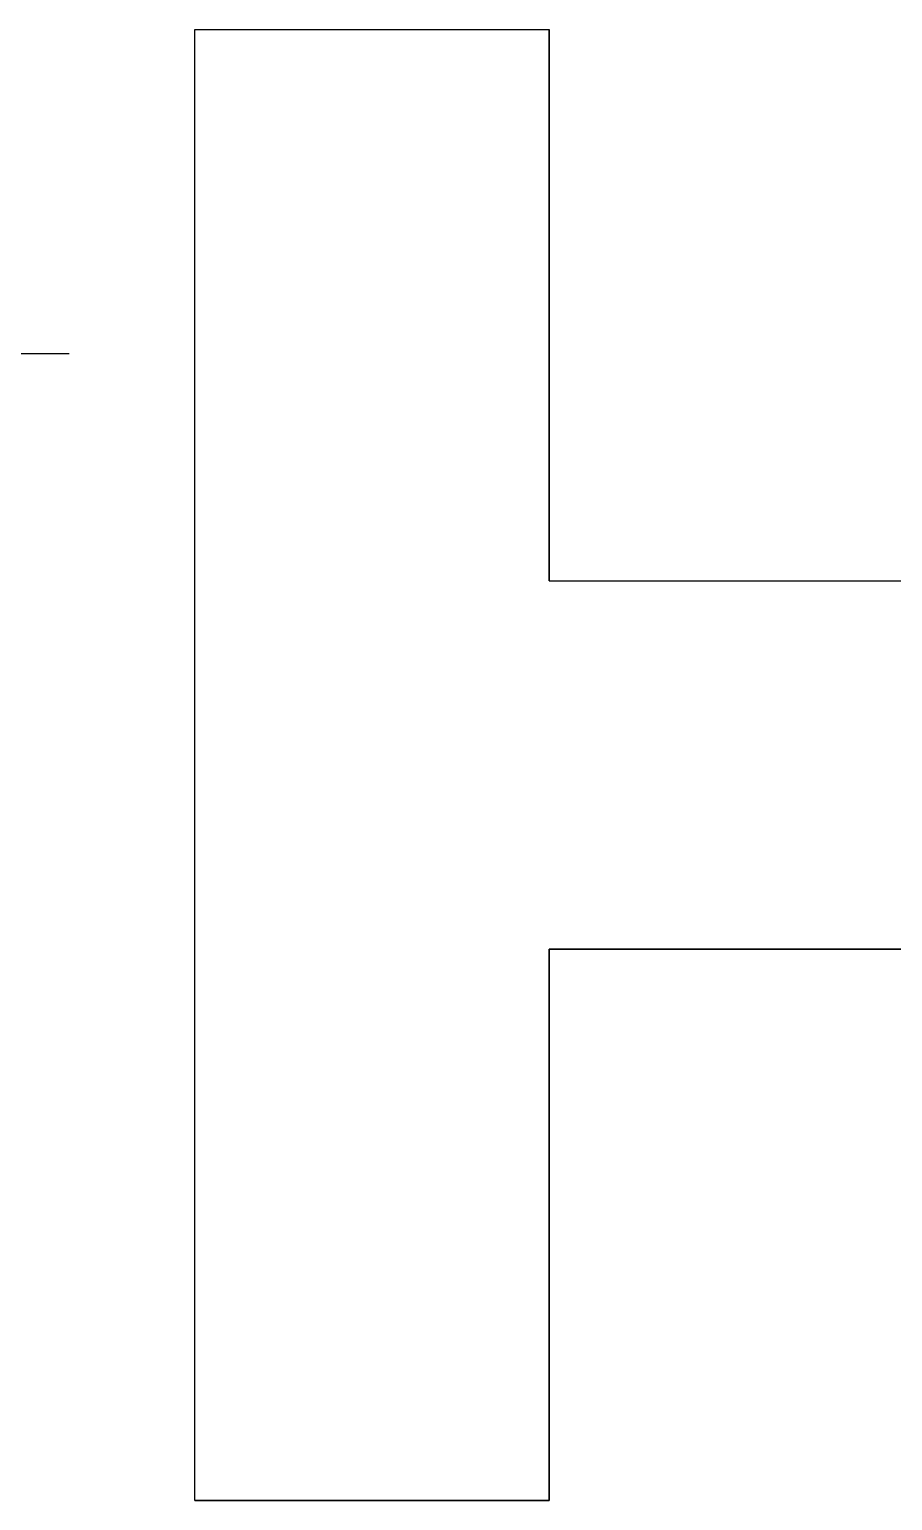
# Model space of a CAD drawing. Extents: x -69.4 to 29.6, y -21.9 to 37.7.
# Drawn here: x -52.102 to -50.255, y 18.758 to 21.908 of the extents above; entities that cross this region are included whole.
import ezdxf

# ---------------------------------------------------------------- set-up
doc = ezdxf.new("R2010")
doc.units = 0
doc.layers.add('gg1', color=1, linetype='CONTINUOUS')
doc.layers.add('gto', color=5, linetype='CONTINUOUS')

msp = doc.modelspace()

# ---------------------------------------------------------------- linework, layer by layer
at = {"layer": 'gg1', "color": 1}
msp.add_lwpolyline([(-52.467105, 21.214042), (-52.017104, 21.214042)], dxfattribs=at)
at = {"layer": 'gto', "color": 5}
for points in [[(-48.340097, 20.727041), (-48.340097, 19.93904), (-48.340097, 18.758038), (-49.098098, 18.758038), (-49.098098, 19.93904), (-50.990102, 19.93904), (-50.990102, 18.758038), (-51.748103, 18.758038), (-51.748103, 19.93904), (-51.748103, 20.727041), (-51.748103, 21.908044), (-50.990102, 21.908044), (-50.990102, 20.727041), (-49.098098, 20.727041), (-49.098098, 21.908044), (-48.340097, 21.908044), (-48.340097, 20.727041)], [(-51.748103, 20.727041), (-51.748103, 21.908044)], [(-51.748103, 21.908044), (-50.990102, 21.908044)], [(-51.748103, 18.758038), (-51.748103, 21.908044)], [(-50.990102, 20.727041), (-50.990102, 21.908044)], [(-50.990102, 20.727041), (-50.990102, 21.908044)], [(-51.748103, 19.93904), (-51.748103, 20.727041)], [(-50.990102, 20.727041), (-49.098098, 20.727041)], [(-51.748103, 18.758038), (-51.748103, 19.93904)], [(-51.748103, 18.758038), (-50.990102, 18.758038), (-50.990102, 19.93904), (-49.098098, 19.93904)], [(-50.990102, 18.758038), (-50.990102, 19.93904)]]:
    msp.add_lwpolyline(points, dxfattribs=at)

doc.saveas('drawing.dxf')
